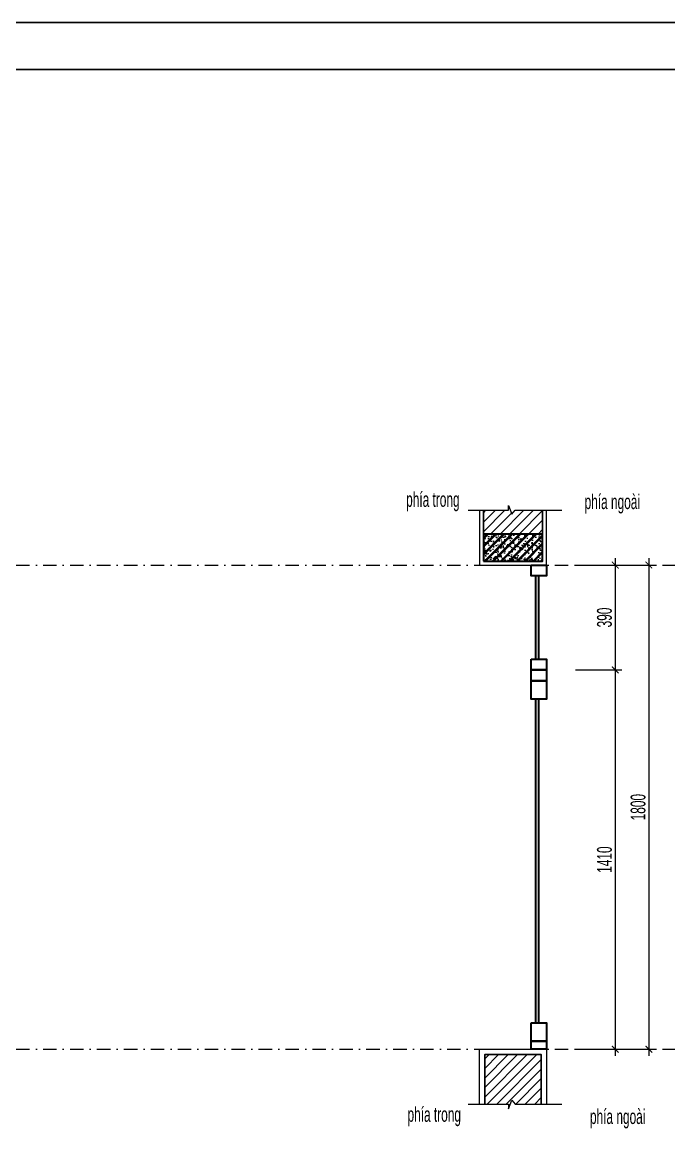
# Model space of a CAD drawing. Header units: inches. Extents: x 274208 to 641690, y -81912 to 129129.
# Drawn here: x 533533 to 535935, y 22971 to 27127 of the extents above; entities that cross this region are included whole.
import ezdxf

# ---------------------------------------------------------------- set-up
doc = ezdxf.new("R2010")
doc.units = ezdxf.units.IN
doc.header["$MEASUREMENT"] = 0
doc.header["$PDMODE"] = 3
doc.linetypes.add('DASHDOT', pattern=[1, 0.5, -0.25, 0, -0.25])
for name, color, linetype, lineweight in [('01.Cut', 255, 'Continuous', 35), ('05.Text', 253, 'Continuous', 18), ('06.betong', 2, 'Continuous', 35), ('08.Dim', 156, 'Continuous', 15), ('09.Hatch', 250, 'Continuous', 5), ('10.Text', 254, 'Continuous', 18), ('11.Khung bo', 32, 'Continuous', 50), ('12.Khung', 36, 'Continuous', 25), ('Kinh', 5, 'Continuous', 35), ('nep', 9, 'Continuous', 15), ('wall', 4, 'Continuous', 9)]:
    doc.layers.add(name, color=color, linetype=linetype, lineweight=lineweight)
doc.layers.add('Tpl_Bound', color=1, linetype='Continuous', plot=False)
doc.layers.add('TRUC', color=250, linetype='DASHDOT')
doc.styles.add('TT5_Text Dim', font='hoatbif.shx', dxfattribs={"width": 0.6})
doc.dimstyles.new('TT5_Dim 1-25', dxfattribs={"dimscale": 25, "dimtxt": 2.2, "dimasz": 1, "dimexe": 1, "dimexo": 0, "dimgap": 0.5, "dimtad": 1, "dimdec": 0, "dimzin": 0, "dimdsep": 46, "dimtxsty": 'TT5_Text Dim', "dimblk": 'ARCHTICK', "dimcen": 0, "dimdle": 1, "dimclrd": 256, "dimclre": 256, "dimclrt": 1, "dimadec": 0, "dimazin": 0, "dimtfac": 0.015, "dimtdec": 0, "dimtix": 1, "dimtmove": 2, "dimatfit": 3, "dimldrblk": 'DOT', "dimfxl": 1, "dimtolj": 1, "dimtzin": 0, "dimlwd": -1, "dimlwe": -1, "dimarcsym": 1})

# ---------------------------------------------------------------- blocks, each defined once
blk = doc.blocks.new('100')
at = {"layer": '11.Khung bo', "const_width": 26.7}
blk.add_lwpolyline([(1860913, -945240), (1860913, -916940), (1896063, -916940), (1896063, -945240)], close=True, dxfattribs=at)
at = {"layer": '12.Khung', "color": 1}
blk.add_lwpolyline([(1901579, -945940), (1901579, -916240), (1859580, -916240), (1859580, -945940)], close=True, dxfattribs=at)
blk = doc.blocks.new('_ARCHTICK')
at = {"color": 0, "linetype": 'ByBlock', "const_width": 0.15}
blk.add_lwpolyline([(-0.5, -0.5), (0.5, 0.5)], dxfattribs=at)
blk = doc.blocks.new('*D964')
at = {"layer": '08.Dim', "transparency": 16777216}
for p, q in [((535589.3, 25110.1), (535761.7, 25110.1)), ((535736.7, 25135.1), (535736.7, 24695.1)), ((535589.3, 24720.1), (535761.7, 24720.1))]:
    blk.add_line(p, q, dxfattribs=at)
at = {"layer": 'Defpoints', "color": 0, "transparency": 16777216}
for p in [(535589.3, 25110.1), (535589.3, 24720.1), (535736.7, 24720.1)]:
    blk.add_point(p, dxfattribs=at)
at = {"layer": '08.Dim', "transparency": 16777216, "xscale": 25, "yscale": 25, "zscale": 25}
for p, rotation in [((535736.7, 25110.1), 90), ((535736.7, 24720.1), 270)]:
    blk.add_blockref('_ARCHTICK', p, dxfattribs=dict(at, rotation=rotation))
at = {"layer": '08.Dim', "color": 1, "transparency": 16777216, "insert": (535696.7, 24915.1), "char_height": 55, "attachment_point": 5, "rotation": 90, "style": 'TT5_Text Dim'}
blk.add_mtext('\\A1;390', dxfattribs=at)
blk = doc.blocks.new('_DOT')
at = {"color": 1, "linetype": 'ByBlock'}
blk.add_line((-0.5, 0), (-1, 0), dxfattribs=at)
at = {"color": 1, "linetype": 'ByBlock', "const_width": 0.5}
blk.add_lwpolyline([(-0.25, 0, 1), (0.25, 0, 1)], format="xyb", close=True, dxfattribs=at)
blk = doc.blocks.new('*D965')
at = {"layer": '08.Dim', "transparency": 16777216}
for p, q in [((535736.7, 24745.1), (535736.7, 23285.2)), ((535589.3, 24720.1), (535761.7, 24720.1)), ((535589.3, 23310.2), (535761.7, 23310.2))]:
    blk.add_line(p, q, dxfattribs=at)
at = {"layer": 'Defpoints', "color": 0, "transparency": 16777216}
for p in [(535589.3, 24720.1), (535589.3, 23310.2), (535736.7, 23310.2)]:
    blk.add_point(p, dxfattribs=at)
at = {"layer": '08.Dim', "transparency": 16777216, "xscale": 25, "yscale": 25, "zscale": 25}
for p, rotation in [((535736.7, 24720.1), 90), ((535736.7, 23310.2), 270)]:
    blk.add_blockref('_ARCHTICK', p, dxfattribs=dict(at, rotation=rotation))
at = {"layer": '08.Dim', "color": 1, "transparency": 16777216, "insert": (535696.7, 24015.1), "char_height": 55, "attachment_point": 5, "rotation": 90, "style": 'TT5_Text Dim'}
blk.add_mtext('\\A1;1410', dxfattribs=at)
blk = doc.blocks.new('*D966')
at = {"layer": '08.Dim', "transparency": 16777216}
for p, q in [((535589.3, 25110.1), (535886.7, 25110.1)), ((535861.7, 25135.1), (535861.7, 23285.2)), ((535589.3, 23310.2), (535886.7, 23310.2))]:
    blk.add_line(p, q, dxfattribs=at)
at = {"layer": 'Defpoints', "color": 0, "transparency": 16777216}
for p in [(535589.3, 25110.1), (535589.3, 23310.2), (535861.7, 23310.2)]:
    blk.add_point(p, dxfattribs=at)
at = {"layer": '08.Dim', "transparency": 16777216, "xscale": 25, "yscale": 25, "zscale": 25}
for p, rotation in [((535861.7, 25110.1), 90), ((535861.7, 23310.2), 270)]:
    blk.add_blockref('_ARCHTICK', p, dxfattribs=dict(at, rotation=rotation))
at = {"layer": '08.Dim', "color": 1, "transparency": 16777216, "insert": (535821.7, 24210.1), "char_height": 55, "attachment_point": 5, "rotation": 90, "style": 'TT5_Text Dim'}
blk.add_mtext('\\A1;1800', dxfattribs=at)

msp = doc.modelspace()

# ---------------------------------------------------------------- hatches: boundary and pattern name
at = {"layer": '09.Hatch', "ltscale": 0.5}
h = msp.add_hatch(dxfattribs=at)
h.set_pattern_fill('ANSI31', color=256, scale=200, angle=90, style=0)
h.set_pattern_definition([(225, (536046.375, 30877.214), (-17.67767, 17.67767), [])])
h.paths.add_polyline_path([(535246.7, 25225.1), (535246.7, 25313.9), (535340.2, 25313.9), (535340.2, 25331.8), (535352.6, 25299.5), (535364.4, 25313.9), (535466.7, 25313.9), (535466.7, 25225.1)])
at = {"layer": '09.Hatch'}
h = msp.add_hatch(dxfattribs=at)
h.set_pattern_fill('BTONG1', color=256, scale=5, double=1, pattern_type=2)
h.set_pattern_definition([(50, (324622.96, 139445.157), (35.863009, -3.1376067), [3.75, -41.25]), (355, (324622.96, 139445.157), (-6.9375667, 37.6096067), [3, -33]), (100.4514, (324625.95, 139444.895), (28.925469, 34.471977), [3.1870095, -35.0571056]), (46.1842, (324622.96, 139455.157), (53.3620524, -8.275951), [5.625, -61.875]), (96.6356, (324627.407, 139454.467), (46.733135, 48.705894), [4.780514, -52.58565]), (351.1842, (324622.96, 139455.157), (46.733097, 48.70593), [4.5, -49.5]), (21, (324627.96, 139452.657), (29.8453526, -20.1309445), [3.75, -41.25]), (326, (324627.96, 139452.657), (12.1657666, 36.257502), [3, -33]), (71.4514, (324630.447, 139450.98), (42.0111314, 16.126525), [3.1870095, -35.0571056]), (37.5, (324622.96, 139445.157), (0.6079928, 16.6446927), [0, -32.6, 0, -33.5, 0, -33.125]), (7.5, (324622.96, 139445.157), (13.1534769, 19.7205856), [0, -19.1, 0, -31.85, 0, -12.625]), (327.5, (324611.81, 139445.157), (26.6911218, -1.1277436), [0, -12.5, 0, -39, 0, -51.75]), (317.5, (324606.81, 139445.157), (29.1593085, 5.0052491), [0, -16.25, 0, -25.9, 0, -36.75]), (45, (324622.96, 139445.157), (-15.0260191, 15.0260191), []), (45, (324622.96, 139451.282), (-15.0260191, 15.0260191), [])])
h.paths.add_polyline_path([(535246.7, 25125.1), (535466.7, 25125.1), (535466.7, 25225.1), (535246.7, 25225.1)])
at = {"layer": '09.Hatch', "ltscale": 0.5}
h = msp.add_hatch(dxfattribs=at)
h.set_pattern_fill('ANSI31', color=256, scale=200, angle=90, style=0)
h.set_pattern_definition([(225, (536046.375, 30856.924), (-17.67767, 17.67767), [])])
h.paths.add_polyline_path([(535251.7, 23290.2), (535251.7, 23106.4), (535340.2, 23106.4), (535340.2, 23088.5), (535352.6, 23120.8), (535364.4, 23106.4), (535461.7, 23106.4), (535461.7, 23290.2)])

# ---------------------------------------------------------------- linework, layer by layer
at = {"layer": '01.Cut'}
for points in [[(535423.7, 25110.1), (535481.7, 25110.1), (535481.7, 25070.1), (535423.7, 25070.1)], [(535423.7, 24760.1), (535481.7, 24760.1), (535481.7, 24720.1), (535423.7, 24720.1)], [(535423.7, 24720.1), (535481.7, 24720.1), (535481.7, 24680.1), (535423.7, 24680.1)], [(535423.7, 24680.1), (535481.7, 24680.1), (535481.7, 24612.1), (535423.7, 24612.1)], [(535423.7, 23408.2), (535481.7, 23408.2), (535481.7, 23340.2), (535423.7, 23340.2)], [(535423.7, 23340.2), (535481.7, 23340.2), (535481.7, 23310.2), (535423.7, 23310.2)]]:
    msp.add_lwpolyline(points, close=True, dxfattribs=at)
at = {"layer": '06.betong'}
msp.add_lwpolyline([(535246.7, 25125.1), (535466.7, 25125.1), (535466.7, 25225.1), (535246.7, 25225.1)], close=True, dxfattribs=at)
at = {"layer": 'Kinh', "ltscale": 0.5}
for p, q in [((535439.7, 25070.1), (535439.7, 24760.1)), ((535451.7, 25070.1), (535451.7, 24760.1)), ((535439.7, 24612.1), (535439.7, 23408.2)), ((535451.7, 24612.1), (535451.7, 23408.2))]:
    msp.add_line(p, q, dxfattribs=at)
at = {"layer": 'nep', "ltscale": 0.5}
for points in [[(535190.3, 25313.9), (535340.2, 25313.9), (535340.2, 25331.8), (535352.6, 25299.5), (535364.4, 25313.9), (535538.5, 25313.9)], [(535190.3, 23106.4), (535340.2, 23106.4), (535340.2, 23088.5), (535352.6, 23120.8), (535364.4, 23106.4), (535538.5, 23106.4)]]:
    msp.add_lwpolyline(points, dxfattribs=at)
at = {"layer": 'nep'}
for points in [[(535231.7, 25313.9), (535231.7, 25110.1), (535481.7, 25110.1), (535481.7, 25313.9)], [(535231.7, 23106.4), (535231.7, 23310.2), (535481.7, 23310.2), (535481.7, 23106.4)]]:
    msp.add_lwpolyline(points, dxfattribs=at)
at = {"layer": 'Tpl_Bound', "color": 1}
msp.add_lwpolyline([(527971.6, 19702.4), (527971.6, 27127.3), (538471.5, 27127.3), (538471.5, 19702.4)], close=True, dxfattribs=at)
at = {"layer": 'TRUC', "ltscale": 100}
for points in [[(528305, 25110.1), (537092.4, 25110.1)], [(528305, 23310.2), (537092.4, 23310.2)]]:
    msp.add_lwpolyline(points, dxfattribs=at)
at = {"layer": 'wall', "color": 0, "lineweight": 30}
for points in [[(535466.7, 25313.9), (535466.7, 25225.1), (535246.7, 25225.1), (535246.7, 25313.9)], [(535461.7, 23106.4), (535461.7, 23290.2), (535251.7, 23290.2), (535251.7, 23106.4)]]:
    msp.add_lwpolyline(points, dxfattribs=at)

# ---------------------------------------------------------------- block references
at = {"layer": '05.Text', "xscale": 0.25, "yscale": 0.25, "zscale": 0.25}
msp.add_blockref('100', (63076.7, 256187.3), dxfattribs=at)

# ---------------------------------------------------------------- texts
at = {"layer": '10.Text', "char_height": 55, "attachment_point": 6, "style": 'TT5_Text Dim'}
for s, insert in [('phÝa trong', (535158.2, 25345.6)), ('phÝa ngoµi', (535828.8, 25337.3)), ('phÝa trong', (535163.3, 23059.8)), ('phÝa ngoµi', (535848.8, 23051.6))]:
    msp.add_mtext(s, dxfattribs=dict(at, insert=insert))

# ---------------------------------------------------------------- dimensions: what is measured, and where the dimension line sits
at = {"layer": '08.Dim'}
for base, p1, p2, picture, middle in [((535736.7, 24720.1), (535589.3, 25110.1), (535589.3, 24720.1), '*D964', (535696.7, 24915.1)), ((535861.7, 23310.2), (535589.3, 25110.1), (535589.3, 23310.2), '*D966', (535821.7, 24210.1)), ((535736.7, 23310.2), (535589.3, 24720.1), (535589.3, 23310.2), '*D965', (535696.7, 24015.1))]:
    dim = msp.add_linear_dim(base=base, p1=p1, p2=p2, angle=90, dimstyle='TT5_Dim 1-25', dxfattribs=at)
    dim.commit()
    dim.dimension.update_dxf_attribs({"geometry": picture, "text_midpoint": middle})

doc.saveas('drawing.dxf')
